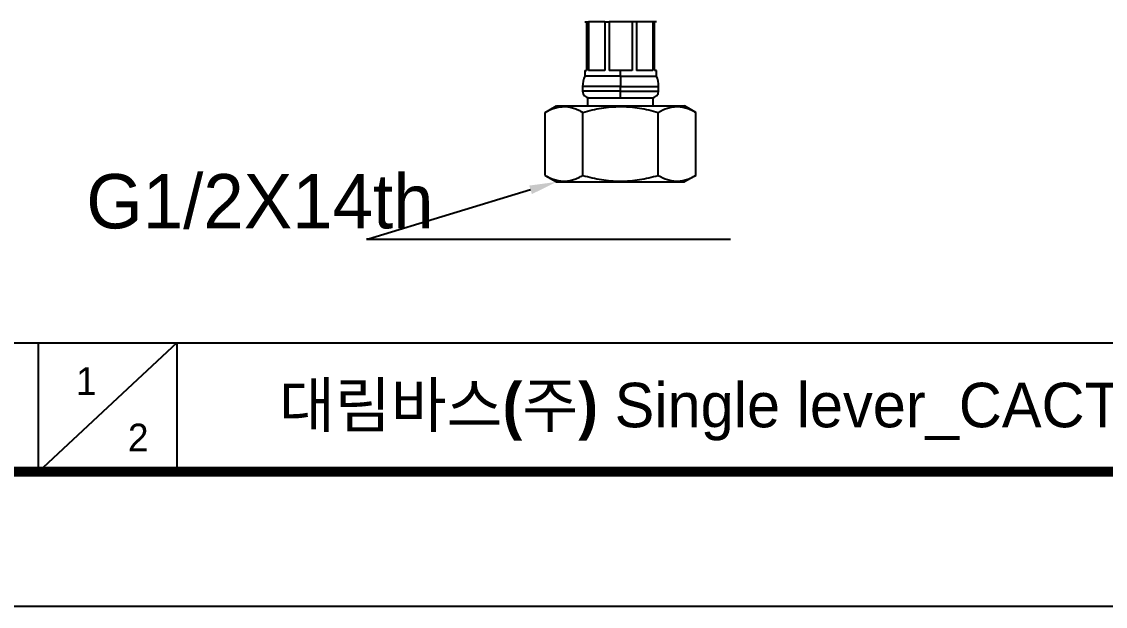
# Model space of a CAD drawing. Extents: x 0 to 790, y 0 to 579.
# Drawn here: x 107.1 to 306.6, y 0 to 107.6 of the extents above; entities that cross this region are included whole.
import ezdxf
from ezdxf import colors
from ezdxf.entities.mleader import LeaderData, LeaderLine
from ezdxf.math import Vec2, Vec3

# ---------------------------------------------------------------- set-up
doc = ezdxf.new("R2010")
doc.units = 0
doc.header["$LTSCALE"] = 10
doc.header["$MEASUREMENT"] = 0
doc.layers.get('0').update_dxf_attribs({"linetype": 'CONTINUOUS'})
doc.layers.add('1', color=7, linetype='CONTINUOUS')
doc.styles.add('Daelim Dimension', font='')
doc.styles.get('Daelim Dimension').set_extended_font_data('나눔고딕')

msp = doc.modelspace()

# ---------------------------------------------------------------- linework, layer by layer
at = {"color": 5}
msp.add_line((12.7, 48.49), (648.72, 48.49), dxfattribs=at)
at = {"color": 5, "ltscale": 40}
for p, q in [((110.19, 48.49), (110.19, 24.69)), ((110.19, 48.49), (110.19, 24.69)), ((135.67, 48.49), (110.19, 24.69)), ((135.67, 48.49), (110.19, 24.69)), ((135.67, 48.49), (135.67, 24.69)), ((135.67, 48.49), (135.67, 24.69))]:
    msp.add_line(p, q, dxfattribs=at)
at = {"ltscale": 0.5}
msp.add_lwpolyline([(0, 0), (789.88, 0), (789.88, 578.76), (0, 578.76)], close=True, dxfattribs=at)
at = {"color": 5, "linetype": 'ByBlock', "lineweight": 200, "const_width": 1.82}
msp.add_lwpolyline([(12.7, 24.78), (777.1, 24.78), (777.1, 565.32), (12.7, 565.32)], close=True, dxfattribs=at)
at = {"layer": '1', "color": 7, "linetype": 'Continuous', "lineweight": -3}
for p, q in [((210.79, 107.64), (211.14, 107.64)), ((211.14, 107.64), (211.14, 98.64)), ((211.14, 107.64), (211.47, 107.64)), ((211.47, 107.64), (211.47, 98.64)), ((214.48, 107.64), (211.47, 107.64)), ((214.48, 107.64), (214.48, 98.64)), ((214.48, 107.64), (215.27, 107.64)), ((215.27, 107.64), (215.27, 98.64)), ((217.39, 107.64), (215.27, 107.64)), ((219.51, 107.64), (217.39, 107.64)), ((219.51, 107.64), (219.51, 98.64)), ((220.31, 107.64), (219.51, 107.64)), ((220.31, 107.64), (220.31, 98.64)), ((223.31, 107.64), (220.31, 107.64)), ((223.31, 107.64), (223.31, 98.64)), ((223.64, 107.64), (223.31, 107.64)), ((223.64, 98.64), (223.64, 107.64)), ((223.99, 107.64), (223.64, 107.64)), ((210.79, 98.64), (211.14, 98.64)), ((210.79, 98.64), (210.79, 97.64)), ((214.48, 98.64), (211.47, 98.64)), ((217.39, 98.64), (215.27, 98.64)), ((219.51, 98.64), (217.39, 98.64)), ((217.39, 97.64), (217.39, 98.64)), ((223.31, 98.64), (220.31, 98.64)), ((223.99, 98.64), (223.64, 98.64)), ((223.99, 97.64), (223.99, 98.64)), ((217.39, 97.64), (210.79, 97.64)), ((217.39, 97.64), (223.99, 97.64)), ((217.39, 97.64), (217.39, 95.68)), ((217.39, 95.68), (210.39, 95.68)), ((210.39, 95.68), (210.39, 94.84)), ((217.39, 94.84), (210.39, 94.84)), ((217.39, 94.84), (217.39, 95.68)), ((217.39, 95.68), (224.39, 95.68)), ((217.39, 93.64), (217.39, 94.84)), ((217.39, 94.84), (224.39, 94.84)), ((224.39, 94.84), (224.39, 95.68)), ((203.54, 90.94), (205.61, 92.14)), ((205.61, 92.14), (229.17, 92.14)), ((211.39, 93.64), (223.39, 93.64)), ((211.39, 92.14), (211.39, 93.64)), ((223.39, 92.14), (223.39, 93.64)), ((231.25, 90.94), (229.17, 92.14)), ((203.54, 79.34), (203.54, 90.94)), ((210.46, 79.34), (210.46, 90.94)), ((224.32, 79.34), (224.32, 90.94)), ((231.25, 79.34), (231.25, 90.94)), ((203.54, 79.34), (205.61, 78.14)), ((205.61, 78.14), (229.17, 78.14)), ((231.25, 79.34), (229.17, 78.14))]:
    msp.add_line(p, q, dxfattribs=at)
for centre, radius, start, end in [((215.39, 95.68), 5, 156.9261, 180), ((219.39, 95.68), 5, 0, 23.0739), ((211.59, 94.84), 1.2, 180, 270), ((223.19, 94.84), 1.2, 270, 0)]:
    msp.add_arc(centre, radius, start, end, dxfattribs=at)
for points in [[(203.54, 90.94), (204.1, 91.27), (204.67, 91.54), (205.53, 91.82), (205.82, 91.89), (206.41, 91.99), (206.7, 92.01), (207.07, 92.01), (207.14, 92.01), (207.25, 92.01), (207.29, 92.01), (207.36, 92), (207.55, 91.99), (207.73, 91.96), (208.17, 91.89), (208.46, 91.82), (209.04, 91.63), (209.32, 91.52), (209.89, 91.25), (210.18, 91.1), (210.46, 90.94)], [(210.46, 90.94), (211.59, 91.27), (212.73, 91.54), (214.46, 91.82), (215.04, 91.89), (216.2, 91.99), (216.79, 92.01), (217.53, 92.01), (217.67, 92.01), (217.89, 92.01), (217.97, 92.01), (218.12, 92), (218.48, 91.99), (218.85, 91.96), (219.73, 91.89), (220.31, 91.82), (221.47, 91.63), (222.04, 91.52), (223.19, 91.25), (223.75, 91.1), (224.32, 90.94)], [(224.32, 90.94), (224.89, 91.27), (225.46, 91.54), (226.32, 91.82), (226.61, 91.89), (227.19, 91.99), (227.48, 92.01), (227.85, 92.01), (227.92, 92.01), (228.03, 92.01), (228.07, 92.01), (228.15, 92), (228.33, 91.99), (228.51, 91.96), (228.95, 91.89), (229.24, 91.82), (229.82, 91.63), (230.11, 91.52), (230.68, 91.26), (230.96, 91.11), (231.25, 90.94)], [(203.54, 79.34), (204.1, 79.02), (204.67, 78.75), (205.53, 78.47), (205.82, 78.4), (206.41, 78.3), (206.7, 78.27), (207.07, 78.27), (207.14, 78.27), (207.25, 78.28), (207.29, 78.28), (207.36, 78.28), (207.55, 78.3), (207.73, 78.32), (208.17, 78.39), (208.46, 78.47), (209.04, 78.65), (209.32, 78.77), (209.89, 79.03), (210.18, 79.18), (210.46, 79.34)], [(210.46, 79.34), (211.59, 79.02), (212.73, 78.75), (214.46, 78.47), (215.04, 78.4), (216.2, 78.3), (216.79, 78.27), (217.53, 78.27), (217.67, 78.27), (217.89, 78.28), (217.97, 78.28), (218.12, 78.28), (218.48, 78.3), (218.85, 78.32), (219.73, 78.39), (220.31, 78.47), (221.47, 78.65), (222.04, 78.77), (223.19, 79.03), (223.75, 79.18), (224.32, 79.34)], [(224.32, 79.34), (224.89, 79.02), (225.46, 78.75), (226.32, 78.47), (226.61, 78.4), (227.19, 78.3), (227.48, 78.27), (227.85, 78.27), (227.92, 78.27), (228.03, 78.28), (228.07, 78.28), (228.15, 78.28), (228.33, 78.3), (228.51, 78.32), (228.95, 78.39), (229.24, 78.47), (229.82, 78.65), (230.11, 78.77), (230.68, 79.03), (230.96, 79.18), (231.25, 79.34)]]:
    msp.add_open_spline(points, degree=3, knots=[0, 0, 0, 0, 0.25, 0.25, 0.375, 0.375, 0.5, 0.5, 0.53125, 0.53125, 0.546875, 0.546875, 0.5625, 0.625, 0.625, 0.75, 0.75, 0.875, 0.875, 1, 1, 1, 1], dxfattribs=at)

# ---------------------------------------------------------------- texts
at = {"char_height": 5.1, "width": 7.119, "attachment_point": 1, "style": 'Daelim Dimension'}
for s, insert in [('1', (117.12, 44.03)), ('2', (126.69, 33.63))]:
    msp.add_mtext(s, dxfattribs=dict(at, insert=insert))
at = {"color": 2, "insert": (154.51, 41.16), "char_height": 8.198, "width": 362.8925, "attachment_point": 1, "style": 'Daelim Dimension'}
msp.add_mtext('{\\fPretendard Variable SemiBold|b0|i0|c129|p2;대림바스(주)} Single lever_CACTUS_원홀세면수전_DL L5910', dxfattribs=at)

# ---------------------------------------------------------------- leaders
at = {"ltscale": 0.5}
ml = msp.add_multileader_mtext('Standard', dxfattribs=at)
ml.set_content('G1/2X14th', color=256, style='Daelim Dimension')
ml.set_leader_properties(color=5)
ml.build(insert=Vec2(0, 0))
ml.multileader.update_dxf_attribs({"text_left_attachment_type": 6, "text_right_attachment_type": 6, "dogleg_length": 0.36, "arrow_head_size": 5})
ctx = ml.context
ctx.base_point, ctx.char_height, ctx.arrow_head_size, ctx.landing_gap_size, ctx.plane_origin = Vec3(110.37, 67.58), 10, 5, 0.09, Vec3(230.42, 87.1)
ctx.left_attachment, ctx.right_attachment, ctx.text_align_type = 6, 6, 2
notes = []
notes.append((ctx, [(1, (1, 1, 0), (170.97, 67.58), (-1, 0), 0.36, [(0, [(205.61, 78.14)], 0, [])])]))
ctx.mtext.insert, ctx.mtext.alignment, ctx.mtext.flow_direction = Vec3(182.96, 79.58), 3, 5
for ctx, leaders in notes:
    for number, flags, end, landing, length, lines in leaders:
        leader = LeaderData()
        leader.index, (leader.has_last_leader_line, leader.has_dogleg_vector, leader.attachment_direction) = number, flags
        leader.last_leader_point, leader.dogleg_vector, leader.dogleg_length = Vec3(end), Vec3(landing), length
        for number, points, colour, breaks in lines:
            line = LeaderLine()
            line.index, line.vertices, line.color, line.breaks = number, Vec3.list(points), colors.encode_raw_color(colour), breaks
            leader.lines.append(line)
        ctx.leaders.append(leader)

doc.saveas('drawing.dxf')
